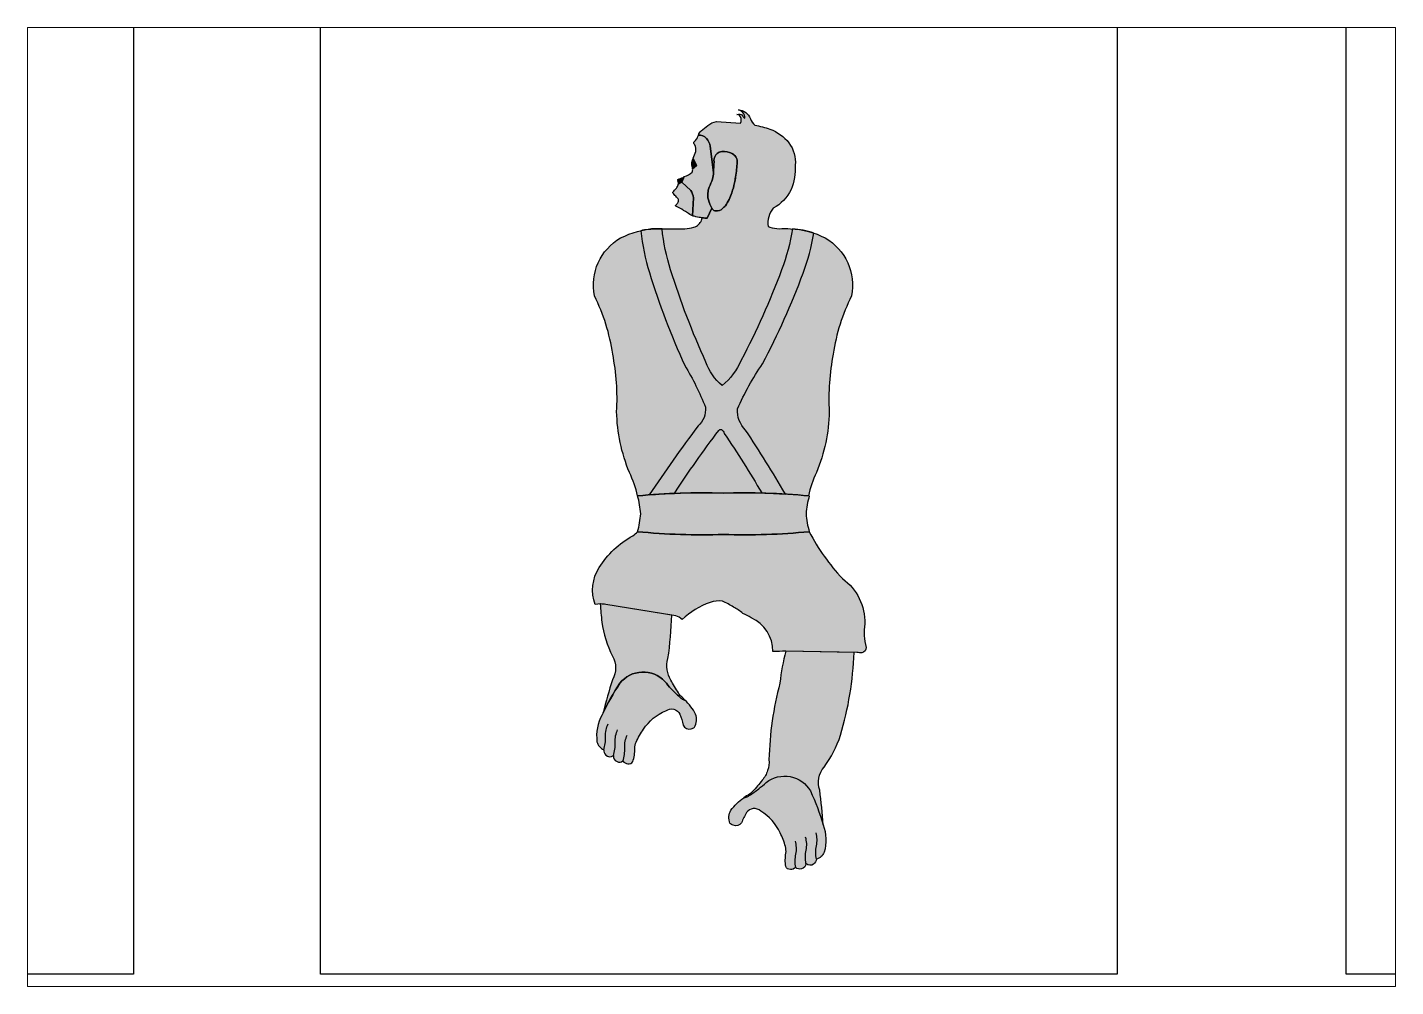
# Paper-space layout 'posI' of a CAD drawing. Header units: millimetres. Extents: x 29 to 262, y 20 to 183.
# The model-space entities are those that its viewports show. They can reach past a viewport. Long polylines and large blocks are cut down to what shows.
import ezdxf

# ---------------------------------------------------------------- set-up
doc = ezdxf.new("R2010")
doc.units = ezdxf.units.MM
for name, color, linetype, plot in [('LINEAS', 250, 'Continuous', False), ('noImprimir', 255, 'Continuous', False), ('SOMBRAS', 255, 'Continuous', False)]:
    doc.layers.add(name, color=color, linetype=linetype, plot=plot)
pattern_1 = [(0, (-39812.8334, -59161.183), (0, 6.985), [5.08, -1.905]), (90, (-39812.8334, -59161.183), (-6.985, 4e-16), [5.08, -1.905])]
pattern_2 = [(0, (-245382.854, -184628.717), (0, 6.985), [5.08, -1.905]), (90, (-245382.854, -184628.717), (-6.985, 4e-16), [5.08, -1.905])]
pattern_3 = [(336.8003768, (0, 0), (2.75164202, 6.42017844), [5.08, -1.905]), (66.8003768, (0, 0), (-6.42017844, 2.75164202), [5.08, -1.905])]

msp = doc.modelspace()

# ---------------------------------------------------------------- hatches: boundary and pattern name
at = {"layer": 'SOMBRAS', "true_color": 0x292a38}
h = msp.add_hatch(dxfattribs=at)
h.set_pattern_fill('ANGLE', color=250, angle=21.20822)
h.set_pattern_definition([(21.2082177, (18400.48, 0), (-2.52688162, 6.5119194), [5.08, -1.905]), (111.2082177, (18400.48, 0), (-6.5119194, -2.52688162), [5.08, -1.905])])
h.paths.add_polyline_path([(-213997, -66761, 0.322368), (-215809, -62749, 0.105161), (-218209, -62110, 0.060357), (-219013, -62110, -0.06932), (-219642, -62010, -0.035041), (-219762, -61957, -0.220753), (-219410, -60696, 0.157022), (-218177, -59405, 0.100792), (-217893, -57721, 0.184333), (-218323, -56171, 0.133699), (-219641, -55224, 0.037283), (-220687, -54940, -0.14058), (-220994, -54501, 0.298236), (-221827, -53882, -0.090734), (-221521, -54080, -0.264952), (-221382, -54471, -0.106098), (-221531, -54297, 0.408033), (-221922, -54220, -0.257644), (-221670, -54371, -0.253603), (-221687, -54799, -0.000013), (-221689, -54799), (-223346, -54689, 0.115328), (-223948, -54974, 0.008278), (-224398, -55344, 0.123635), (-224594, -55638, -0.228962), (-224037, -55859, -0.155753), (-223781, -56411), (-223554, -58211, -0.013928), (-223502, -57476, -0.171832), (-223443, -57087, -0.043151), (-223297, -56906, -0.133182), (-222973, -56766, -0.115863), (-222257, -56901, -0.136696), (-221963, -57202, -0.160812), (-221905, -57489, -0.024317), (-222021, -58534, -0.001363), (-222086, -58938, -0.017446), (-222274, -59623, -0.069287), (-222726, -60521, -0.042408), (-222925, -60720, -0.261541), (-223393, -60864, -0.397369), (-223613, -60754, -0.011463), (-223658, -60686), (-223974, -61383, -0.020084), (-224331, -61356), (-224368, -61516, -0.203139), (-224904, -62010, -0.06932), (-225533, -62110, 0.001781), (-227573, -62110, 0.105161), (-229973, -62749, 0.322368), (-231785, -66761, -0.078767), (-230521, -70779, -0.061863), (-230249, -74762, 0.093833), (-229363, -78968, -0.052273), (-228800, -80592, -0.031963), (-222891, -80402, -0.031963), (-216983, -80592, -0.052273), (-216420, -78968, 0.093833), (-215534, -74762, -0.061863), (-215261, -70779, -0.078767)])
at = {"layer": 'SOMBRAS', "true_color": 0xf2d0bf}
h = msp.add_hatch(dxfattribs=at)
h.set_pattern_fill('ANGLE', color=254)
h.set_pattern_definition(pattern_2)
h.paths.add_polyline_path([(-225750, -58879), (-225576, -58505, 0.125585), (-225022, -58193, 0.153816), (-224990, -57969), (-224729, -57735), (-224962, -57249, -0.030786), (-224770, -56768, 0.098812), (-224831, -56314, -0.426691), (-224867, -56074, 0.038697), (-224783, -55999, 0.12046), (-224591, -55638, -0.227813), (-224037, -55859, -0.155753), (-223781, -56411), (-223554, -58211, -0.072984), (-223614, -58691, -0.032696), (-223850, -59225, 0.051161), (-223918, -59523, 0.15393), (-223886, -60116, 0.087553), (-223658, -60686), (-223974, -61383, -0.020084), (-224331, -61356, -0.024687), (-224765, -61285, -0.044782), (-225008, -61208), (-224929, -59970, 0.112763), (-225115, -59477)])
at = {"layer": 'SOMBRAS', "true_color": 0x636466}
h = msp.add_hatch(dxfattribs=at)
h.set_pattern_fill('ANGLE', color=251)
h.set_pattern_definition(pattern_2)
h.paths.add_polyline_path([(-223850, -59225, 0.032696), (-223614, -58691, 0.072984), (-223554, -58211, -0.013928), (-223502, -57476, -0.171832), (-223443, -57087, -0.043151), (-223297, -56906, -0.133182), (-222973, -56766, -0.115863), (-222257, -56901, -0.150187), (-221944, -57239, -0.107583), (-221902, -57433, -0.025402), (-222019, -58525, -0.001393), (-222086, -58938, -0.017446), (-222274, -59623, -0.069287), (-222726, -60521, -0.042408), (-222925, -60720, -0.261541), (-223393, -60864, -0.397369), (-223613, -60754, -0.099115), (-223886, -60116, -0.15393), (-223918, -59523, -0.051161)])
at = {"layer": 'SOMBRAS', "true_color": 0x4a5643}
h = msp.add_hatch(dxfattribs=at)
h.set_pattern_fill('ANGLE', color=251)
h.set_pattern_definition(pattern_2)
h.paths.add_polyline_path([(-224963, -57246, 0.097139), (-225041, -57618, 0.058699), (-224990, -57969), (-224729, -57735)])
at = {"layer": 'SOMBRAS', "true_color": 0x636466}
h = msp.add_hatch(dxfattribs=at)
h.set_pattern_fill('ANGLE', color=251)
h.set_pattern_definition(pattern_2)
h.paths.add_polyline_path([(-225750, -58879), (-225576, -58505, -0.106714), (-225929, -58664, 0.104171), (-226014, -58706, 0.198151), (-226031, -58739, 0.114179), (-226021, -58797, -0.18503), (-225982, -59039)])
at = {"layer": 'SOMBRAS', "true_color": 0xedcc9c}
h = msp.add_hatch(dxfattribs=at)
h.set_pattern_fill('ANGLE', color=31)
h.set_pattern_definition([(0, (-38248.905, 0), (0, 6.985), [5.08, -1.905]), (90, (-38248.905, 0), (-6.985, 4e-16), [5.08, -1.905])])
h.paths.add_polyline_path([(-226091, -60403, -0.183369), (-226197, -60498, 0.157628), (-225589, -60762, 0.130601), (-225008, -61208), (-224929, -59970, 0.112763), (-225115, -59477), (-225750, -58879), (-225976, -59036, -0.108009), (-226208, -59409, -0.014435), (-226358, -59570, 0.081585), (-226046, -59991, -0.435987), (-226012, -60303, -0.052302)])
at = {"layer": 'SOMBRAS'}
h = msp.add_hatch(dxfattribs=at)
h.set_pattern_fill('ANGLE', color=5)
h.set_pattern_definition([(0, (0, 0), (0, 6.985), [5.08, -1.905]), (90, (0, 0), (-6.985, 4e-16), [5.08, -1.905])])
h.paths.add_polyline_path([(-220150, -71453, 0.031671), (-217344, -65178, 0.048031), (-216608, -62414, 0.063084), (-218079, -62118, -0.049436), (-218835, -64963, -0.03152), (-221629, -71208, -0.118015), (-222947, -72955, -0.139392), (-224069, -71339, -0.03152), (-226515, -64950, -0.048741), (-227109, -62109, 0.000405), (-227573, -62110, 0.042649), (-228580, -62248, 0.049728), (-227987, -65149, 0.031671), (-225530, -71569, -0.040689), (-224104, -74460, -0.240502), (-224615, -75751, 0.011743), (-228003, -80522, -0.009538), (-226241, -80415, -0.019609), (-223176, -76061, -0.331987), (-223002, -75995, -0.105368), (-222799, -76269, -0.016737), (-220210, -80391, -0.008843), (-218574, -80461, 0.017931), (-221337, -76039, -0.206257), (-221897, -74576, -0.044638)])
at = {"layer": 'SOMBRAS', "true_color": 0xf8d731}
h = msp.add_hatch(dxfattribs=at)
h.set_pattern_fill('ANGLE', color=40)
h.set_pattern_definition(pattern_1)
h.paths.add_polyline_path([(-222860, -80399, 0.032133), (-228800, -80592, -0.047931), (-228580, -81829, -0.047931), (-228800, -83066, 0.032133), (-222860, -83259, 0.032133), (-216920, -83066, -0.047931), (-217139, -81829, -0.047931), (-216920, -80592, 0.032133)])
at = {"layer": 'SOMBRAS'}
h = msp.add_hatch(dxfattribs=at)
h.set_pattern_fill('ANGLE', color=5)
h.set_pattern_definition(pattern_1)
h.paths.add_polyline_path([(-229136, -83353, 0.058316), (-228799, -83066, 0.03213), (-222860, -83259, 0.032133), (-216920, -83066, 0.069877), (-214618, -86317, -0.252198), (-213083, -89444, 0.091965), (-212988, -91069, -0.407913), (-213285, -91437, -0.025789), (-213620, -91429), (-218533, -91325, -0.024778), (-219449, -91356, 0.303326), (-220933, -89025, 0.027775), (-221508, -88717, 0.003409), (-221836, -88478, 0.045786), (-222162, -88285, 0.017457), (-222923, -87863, 0.111282), (-223783, -87965, 0.111917), (-225714, -89152, 0.118221), (-226150, -88878), (-231004, -88110, 0.048741), (-231379, -88067, 0.047636), (-231748, -88096, -0.226577), (-231463, -85552, -0.127339)])
at = {"layer": 'SOMBRAS', "true_color": 0x292a38}
h = msp.add_hatch(dxfattribs=at)
h.set_pattern_fill('ANGLE', color=250, angle=-23.19962)
h.set_pattern_definition(pattern_3)
h.paths.add_polyline_path([(-226440, -88833), (-231004, -88110, 0.048741), (-231379, -88067, 0.013174), (-231278, -89320, 0.077089), (-230544, -91679, -0.266027), (-230541, -93308, 0.008748), (-231190, -95591, -0.030886), (-230031, -93547, -0.453046), (-226914, -93426, 0.008729), (-226475, -93944, 0.012241), (-225850, -94544, 0.039441), (-225709, -94649, 0.010233), (-225544, -94713, 0.134185), (-225807, -94449, -0.036449), (-225978, -94218, -0.0263), (-226495, -93330, -0.091441), (-226747, -92617, -0.120233), (-226701, -91847, 0.03231)])
h = msp.add_hatch(dxfattribs=at)
h.set_pattern_fill('ANGLE', color=250, angle=-23.19962)
h.set_pattern_definition(pattern_3)
h.paths.add_polyline_path([(-213812, -91425), (-218533, -91325, 0.039727), (-218954, -93536, 0.057232), (-219708, -98830, -0.120233), (-219799, -99596, -0.091441), (-220174, -100253, -0.0263), (-220841, -101035, -0.036449), (-221049, -101233, 0.030456), (-221457, -101479, 0.010759), (-221276, -101439, 0.039441), (-221120, -101357, 0.012241), (-220413, -100857, 0.008729), (-219901, -100411, -0.453046), (-216838, -100998, -0.032962), (-215951, -103345, 0.008874), (-216189, -100949, -0.266027), (-215897, -99346, 0.077089), (-214756, -97154, 0.061077)])
at = {"layer": 'SOMBRAS', "true_color": 0x636466}
h = msp.add_hatch(dxfattribs=at)
h.set_pattern_fill('ANGLE', color=251, angle=-23.19962)
h.set_pattern_definition(pattern_3)
h.paths.add_polyline_path([(-226843, -95449, -0.525306), (-225824, -95828, -0.02452), (-225641, -96440, 0.370731), (-225091, -96705, 0.11622), (-224855, -96600, 0.206901), (-224783, -95688, 0.07892), (-225535, -94716, -0.010759), (-225709, -94649, -0.05391), (-225898, -94501, -0.011329), (-226475, -93944, -0.008729), (-226914, -93426, 0.453046), (-230031, -93547, 0.030886), (-231190, -95591, 0.002074), (-231259, -95733, 0.154053), (-231613, -97599, 0.224624), (-231145, -98160, 0.195244), (-231007, -98519, 0.372546), (-230479, -98557, 0.384492), (-230222, -98964, 0.30414), (-229817, -98928, 0.235854), (-229475, -99122, 0.341859), (-229132, -98973, 0.077233), (-228999, -98181, -0.116476), (-228899, -97618, -0.058286), (-228392, -96730, -0.146578)])
h = msp.add_hatch(dxfattribs=at)
h.set_pattern_fill('ANGLE', color=251, angle=-23.19962)
h.set_pattern_definition(pattern_3)
h.paths.add_polyline_path([(-216838, -100998, 0.453046), (-219901, -100411, -0.008729), (-220413, -100857, -0.011329), (-221067, -101321, -0.05391), (-221276, -101439, -0.010759), (-221457, -101479, 0.07892), (-222347, -102327, 0.206901), (-222413, -103240, 0.11622), (-222195, -103379, 0.370731), (-221611, -103200, -0.02452), (-221339, -102623, -0.525306), (-220275, -102400, -0.146578), (-218936, -103899, -0.058286), (-218568, -104854, -0.116476), (-218553, -105425, 0.077233), (-218541, -106228, 0.341859), (-218224, -106427, 0.235854), (-217857, -106287, 0.30414), (-217462, -106383, 0.384492), (-217147, -106019, 0.372546), (-216618, -106061, 0.195244), (-216428, -105727, 0.224624), (-215881, -105242, 0.154053), (-215951, -103345, 0.032962)])

# ---------------------------------------------------------------- linework, layer by layer
at = {"layer": 'LINEAS'}
for points in [[(-229973, -62749, -0.105161), (-227573, -62110, -0.001781), (-225533, -62110, 0.06932), (-224904, -62010, 0.203139), (-224368, -61516), (-224331, -61356, 0.020084), (-223974, -61383), (-223658, -60686, 0.011463), (-223613, -60754, 0.397369), (-223393, -60864, 0.261541), (-222925, -60720, 0.042408), (-222726, -60521, 0.069287), (-222274, -59623, 0.017446), (-222086, -58938, 0.001363), (-222021, -58534, 0.024317), (-221905, -57489, 0.160812), (-221963, -57202, 0.136696), (-222257, -56901, 0.115863), (-222973, -56766, 0.133182), (-223297, -56906, 0.043151), (-223443, -57087, 0.171832), (-223502, -57476, 0.013928), (-223554, -58211), (-223781, -56411, 0.155753), (-224037, -55859, 0.228962), (-224594, -55638, -0.123635), (-224398, -55344, -0.008278), (-223948, -54974, -0.115328), (-223346, -54689), (-221689, -54799, 0.000013), (-221687, -54799, 0.253603), (-221670, -54371, 0.257644), (-221922, -54220, -0.408033), (-221531, -54297, 0.106098), (-221382, -54471, 0.264952), (-221521, -54080, 0.090734), (-221827, -53882, -0.298236), (-220994, -54501, 0.14058), (-220687, -54940, -0.037283), (-219641, -55224, -0.133699), (-218323, -56171, -0.184333), (-217893, -57721, -0.100792), (-218177, -59405, -0.157022), (-219410, -60696, 0.220753), (-219762, -61957, 0.035041), (-219642, -62010, 0.06932), (-219013, -62110, -0.060357), (-218209, -62110, -0.105161), (-215809, -62749, -0.322368), (-213997, -66761, 0.078767), (-215261, -70779, 0.061863), (-215534, -74762, -0.093833), (-216420, -78968, 0.052273), (-216983, -80592, 0.031963), (-222891, -80402, 0.031963), (-228800, -80592, 0.052273), (-229363, -78968, -0.093833), (-230249, -74762, 0.061863), (-230521, -70779, 0.078767), (-231785, -66761, -0.322368)], [(-225750, -58879), (-225576, -58505, 0.125585), (-225022, -58193, 0.153816), (-224990, -57969), (-224729, -57735), (-224963, -57246, -0.006363), (-224953, -57223, -0.02916), (-224770, -56768, 0.098812), (-224831, -56314, -0.426691), (-224867, -56074, 0.038697), (-224783, -55999, 0.12046), (-224591, -55638, -0.227813), (-224037, -55859, -0.155753), (-223781, -56411), (-223554, -58211, -0.072984), (-223614, -58691, -0.032696), (-223850, -59225, 0.051161), (-223918, -59523, 0.15393), (-223886, -60116, 0.087553), (-223658, -60686), (-223974, -61383, -0.020084), (-224331, -61356, -0.024687), (-224765, -61285, -0.044782), (-225008, -61208), (-224929, -59970, 0.112763), (-225115, -59477)], [(-223614, -58691, 0.072984), (-223554, -58211, -0.013928), (-223502, -57476, -0.171832), (-223443, -57087, -0.043151), (-223297, -56906, -0.133182), (-222973, -56766, -0.115863), (-222257, -56901, -0.150187), (-221944, -57239, -0.138099), (-221905, -57489, -0.024106), (-222019, -58525, -0.001393), (-222086, -58938, -0.017446), (-222274, -59623, -0.069287), (-222726, -60521, -0.042408), (-222925, -60720, -0.261541), (-223393, -60864, -0.397369), (-223613, -60754, -0.099115), (-223886, -60116, -0.15393), (-223918, -59523, -0.051161), (-223850, -59225, 0.032696)], [(-225041, -57618, -0.097139), (-224963, -57246), (-224729, -57735), (-224990, -57969, -0.058699)], [(-226031, -58744, -0.247511), (-226010, -58703, -0.113763), (-225916, -58661, 0.103106), (-225576, -58505), (-225750, -58879), (-225982, -59039, 0.165868), (-226009, -58820, -0.15396)], [(-226262, -59732, -0.074084), (-226370, -59626, -0.263633), (-226360, -59573, 0.023823), (-226117, -59302, 0.063535), (-225991, -59074, 0.026582), (-225982, -59039), (-225750, -58879), (-225115, -59477, -0.112763), (-224929, -59970), (-225008, -61208, -0.071567), (-225356, -61000, -0.000547), (-225880, -60692, -0.04453), (-226051, -60606, -0.076092), (-226162, -60553, -0.28407), (-226186, -60494, 0.168329), (-226091, -60403, 0.094179), (-225966, -60213, 0.299931), (-226046, -59991, -0.052379)], [(-220150, -71453, 0.031671), (-217344, -65178, 0.048031), (-216608, -62414, 0.063084), (-218079, -62118, -0.049436), (-218835, -64963, -0.03152), (-221629, -71208, -0.118015), (-222947, -72955, -0.139392), (-224069, -71339, -0.03152), (-226515, -64950, -0.048741), (-227109, -62109, 0.000405), (-227573, -62110, 0.042649), (-228580, -62248, 0.049728), (-227987, -65149, 0.031671), (-225530, -71569, -0.040689), (-224104, -74460, -0.240502), (-224615, -75751, 0.011743), (-228003, -80522, -0.009538), (-226241, -80415, -0.019609), (-223176, -76061, -0.331987), (-223002, -75995, -0.105368), (-222799, -76269, -0.016737), (-220210, -80391, -0.008843), (-218574, -80461, 0.017931), (-221337, -76039, -0.206257), (-221897, -74576, -0.044638)], [(-228800, -80592, -0.032133), (-222860, -80399, -0.032133), (-216920, -80592, 0.047931), (-217139, -81829, 0.047931), (-216920, -83066, -0.032133), (-222860, -83259, -0.032133), (-228800, -83066, 0.047931), (-228580, -81829, 0.047931)], [(-231463, -85552, -0.127339), (-229136, -83353, 0.058316), (-228799, -83066, 0.03213), (-222860, -83259, 0.032133), (-216920, -83066, 0.069877), (-214618, -86317, -0.252198), (-213083, -89444, 0.091965), (-212988, -91069, -0.407913), (-213285, -91437, -0.025789), (-213620, -91429), (-218533, -91325, -0.024778), (-219449, -91356, 0.303326), (-220933, -89025, 0.027775), (-221508, -88717, 0.003409), (-221836, -88478, 0.045786), (-222162, -88285, 0.017457), (-222923, -87863, 0.111282), (-223783, -87965, 0.111917), (-225714, -89152, 0.118221), (-226150, -88878), (-231004, -88110, 0.096602), (-231748, -88096, -0.226577)], [(-226440, -88833), (-231004, -88110, 0.048741), (-231379, -88067, 0.013174), (-231278, -89320, 0.077089), (-230544, -91679, -0.266027), (-230541, -93308, 0.008748), (-231190, -95591, -0.030886), (-230031, -93547, -0.453046), (-226914, -93426, 0.008729), (-226475, -93944, 0.011329), (-225898, -94501, 0.05391), (-225709, -94649, 0.010233), (-225544, -94713, 0.134185), (-225807, -94449, -0.036449), (-225978, -94218, -0.0263), (-226495, -93330, -0.091441), (-226747, -92617, -0.120233), (-226701, -91847, 0.03231)], [(-213812, -91425), (-218533, -91325, 0.039727), (-218954, -93536, 0.057232), (-219708, -98830, -0.120233), (-219799, -99596, -0.091441), (-220174, -100253, -0.0263), (-220841, -101035, -0.036449), (-221049, -101233, 0.030456), (-221457, -101479, 0.010759), (-221276, -101439, 0.05391), (-221067, -101321, 0.011329), (-220413, -100857, 0.008729), (-219901, -100411, -0.453046), (-216838, -100998, -0.032962), (-215951, -103345, 0.008874), (-216189, -100949, -0.266027), (-215897, -99346, 0.077089), (-214756, -97154, 0.061077)], [(-226843, -95449, -0.460823), (-225871, -95700, -0.029774), (-225641, -96440, 0.370731), (-225091, -96705, 0.11622), (-224855, -96600, 0.206901), (-224783, -95688, 0.07892), (-225535, -94716, -0.010759), (-225709, -94649, -0.05391), (-225898, -94501, -0.011329), (-226475, -93944, -0.008729), (-226914, -93426, 0.453046), (-230031, -93547, 0.032962), (-231259, -95733, 0.154053), (-231613, -97599, 0.224624), (-231145, -98160, 0.195244), (-231007, -98519, 0.372546), (-230479, -98557, 0.384492), (-230222, -98964, 0.30414), (-229817, -98928, 0.235854), (-229475, -99122, 0.341859), (-229132, -98973, 0.088477), (-229000, -98064, -0.092739), (-228899, -97618, -0.058286), (-228392, -96730, -0.146578)], [(-220275, -102400, 0.460823), (-221273, -102503, 0.029774), (-221611, -103200, -0.370731), (-222195, -103379, -0.11622), (-222413, -103240, -0.206901), (-222347, -102327, -0.07892), (-221457, -101479, 0.010759), (-221276, -101439, 0.05391), (-221067, -101321, 0.011329), (-220413, -100857, 0.008729), (-219901, -100411, -0.453046), (-216838, -100998, -0.032962), (-215951, -103345, -0.154053), (-215881, -105242, -0.224624), (-216428, -105727, -0.195244), (-216618, -106061, -0.372546), (-217147, -106019, -0.384492), (-217462, -106383, -0.30414), (-217857, -106287, -0.235854), (-218224, -106427, -0.341859), (-218541, -106228, -0.088477), (-218535, -105310, 0.092739), (-218568, -104854, 0.058286), (-218936, -103899, 0.146578)]]:
    msp.add_lwpolyline(points, format="xyb", close=True, dxfattribs=at)
for points in [[(-231145, -98160, 0.088477), (-231013, -97252, -0.064832), (-230986, -96783, -0.046076), (-230848, -96367, 0.724338)], [(-230479, -98557, 0.088477), (-230347, -97649, -0.064832), (-230320, -97180, -0.046076), (-230182, -96764, 0.724338)], [(-229817, -98928, 0.088477), (-229684, -98020, -0.064832), (-229658, -97552, -0.046076), (-229520, -97136, 0.724338)], [(-216428, -105727, -0.088477), (-216423, -104809, 0.064832), (-216379, -104342, 0.046076), (-216453, -103910, -0.724338)], [(-217857, -106287, -0.088477), (-217851, -105369, 0.064832), (-217807, -104902, 0.046076), (-217881, -104470, -0.724338)], [(-217147, -106019, -0.088477), (-217141, -105101, 0.064832), (-217097, -104634, 0.046076), (-217171, -104202, -0.724338)]]:
    msp.add_lwpolyline(points, format="xyb", dxfattribs=at)
at = {"layer": 'noImprimir', "color": 7, "true_color": 0xffffff}
for points in [[(-318820, -45343), (-263687, -45343), (-263687, -113677), (-318820, -113677)], [(-250745, -45343), (-195612, -45343), (-195612, -113677), (-250745, -113677)], [(-179759, -45343), (-124626, -45343), (-124626, -113677), (-179759, -113677)]]:
    msp.add_lwpolyline(points, close=True, dxfattribs=at)

psp = doc.layouts.new('posI')

# ---------------------------------------------------------------- viewports
at = {"layer": 'noImprimir', "color": 7, "true_color": 0xffffff}
psp.add_viewport(center=(145.33, 101.83), size=(232.53, 162.9325), view_center_point=(-223685.44, -81360.87), view_height=66353.3002, dxfattribs=at)

doc.saveas('drawing.dxf')
